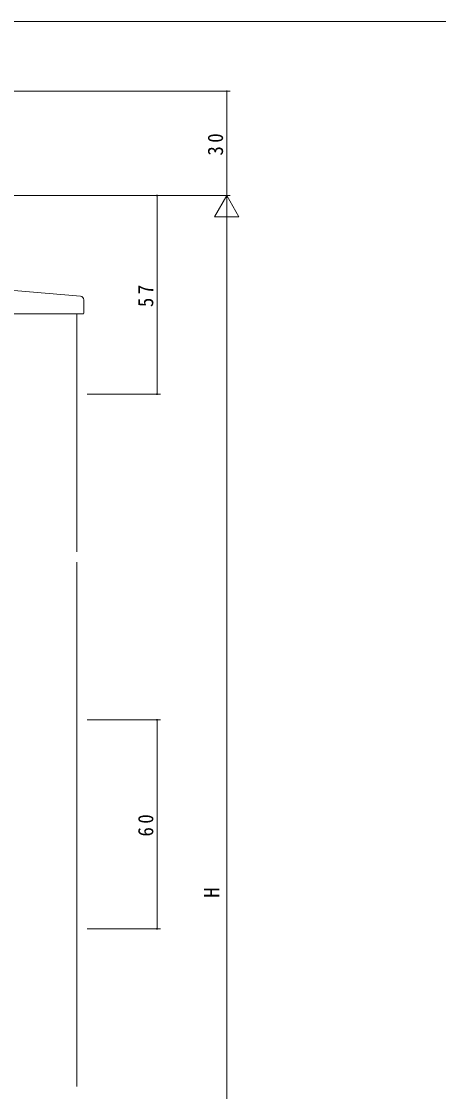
# Model space of a CAD drawing. Units: millimetres on the paper. Extents: x -397 to 397, y -282 to 282.
# Drawn here: x -206.4 to -86.7, y -27.9 to 279.3 of the extents above; entities that cross this region are included whole.
import ezdxf
from ezdxf.enums import TextEntityAlignment as Align

# ---------------------------------------------------------------- set-up
doc = ezdxf.new("R2010")
doc.units = ezdxf.units.MM
for name, color, linetype, lineweight in [('0-1_YKK_ZWAK', 7, 'Continuous', 18), ('0-4_YKK_12', 2, 'Continuous', 18), ('0-5_YKK_13', 4, 'Continuous', 18), ('0-6_YKK_D', 6, 'Continuous', 18)]:
    doc.layers.add(name, color=color, linetype=linetype, lineweight=lineweight)
doc.styles.add('ＭＳ ゴシック', font='')
doc.styles.get('ＭＳ ゴシック').set_extended_font_data('MS Gothic')

msp = doc.modelspace()

# ---------------------------------------------------------------- linework, layer by layer
at = {"layer": '0-1_YKK_ZWAK'}
msp.add_line((376.092, 279.312), (-393.908, 279.312), dxfattribs=at)
at = {"layer": '0-4_YKK_12'}
for p, q in [((-190.508, 195.312), (-190.508, 127.062)), ((-190.508, 124.062), (-190.508, -26.438))]:
    msp.add_line(p, q, dxfattribs=at)
at = {"layer": '0-5_YKK_13'}
for p, q in [((-189.424, 200.392), (-240.885, 204.894)), ((-188.511, 195.612), (-188.511, 199.396)), ((-245.011, 195.312), (-188.811, 195.312))]:
    msp.add_line(p, q, dxfattribs=at)
for centre, radius, start, end in [((-189.511, 199.396), 1, 0, 85), ((-188.811, 195.612), 0.3, 270, 0)]:
    msp.add_arc(centre, radius, start, end, dxfattribs=at)
at = {"layer": '0-6_YKK_D'}
for p, q in [((-234.208, 259.312), (-146.508, 259.312)), ((-147.508, 229.312), (-147.508, 259.312)), ((-234.208, 229.312), (-146.508, 229.312)), ((-234.208, 229.312), (-146.508, 229.312)), ((-187.508, 229.312), (-166.508, 229.312)), ((-167.508, 172.312), (-167.508, 229.312)), ((-147.508, 229.312), (-151.008, 223.25)), ((-147.508, 229.312), (-147.508, 217.188)), ((-147.508, 229.312), (-144.008, 223.25)), ((-151.008, 223.25), (-144.008, 223.25)), ((-147.508, 222.312), (-147.508, -163.688)), ((-187.508, 172.312), (-166.508, 172.312)), ((-187.508, 78.812), (-166.508, 78.812)), ((-167.508, 78.812), (-167.508, 18.812)), ((-187.508, 18.812), (-166.508, 18.812))]:
    msp.add_line(p, q, dxfattribs=at)
for centre, start, end in [((-147.508, 259.312), 90, 270), ((-147.508, 259.312), 270, 90), ((-167.508, 229.312), 90, 270), ((-167.508, 229.312), 270, 90), ((-167.508, 172.312), 90, 270), ((-167.508, 172.312), 270, 90), ((-167.508, 78.812), 90, 270), ((-167.508, 78.812), 270, 90), ((-167.508, 18.812), 90, 270), ((-167.508, 18.812), 270, 90)]:
    msp.add_arc(centre, 0.106, start, end, dxfattribs=at)

# ---------------------------------------------------------------- texts
at = {"layer": '0-6_YKK_D', "color": 7, "style": 'ＭＳ ゴシック'}
msp.add_text('H', height=4.399, rotation=90, dxfattribs=at).set_placement((-148.308, 27.712), align=Align.BOTTOM_LEFT)
at = {"layer": '0-6_YKK_D', "color": 7, "char_height": 4.399, "attachment_point": 7, "rotation": 90, "style": 'ＭＳ ゴシック'}
for s, insert in [('\\T1.37;\\W0.9;30', (-148.508, 240.792)), ('\\T1.37;\\W0.9;57', (-168.508, 197.292)), ('\\T1.37;\\W0.9;60', (-168.508, 45.292))]:
    msp.add_mtext(s, dxfattribs=dict(at, insert=insert))

doc.saveas('drawing.dxf')
